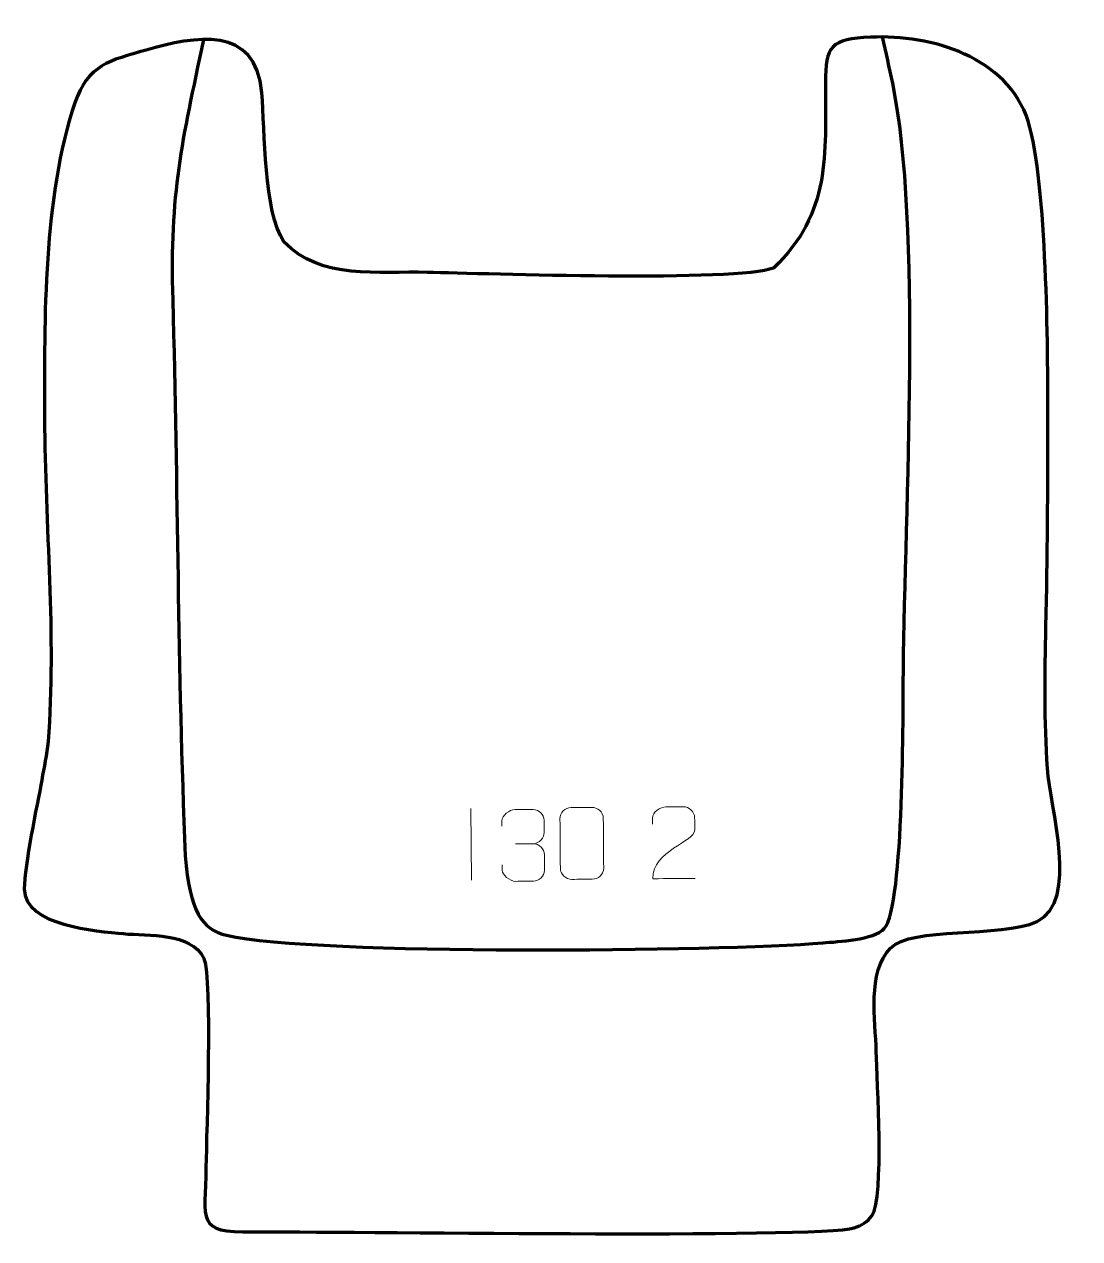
# Model space of a CAD drawing. Header units: millimetres. Extents: x -461 to -94, y 156 to 579.
import ezdxf

# ---------------------------------------------------------------- set-up
doc = ezdxf.new("R2010")
doc.units = ezdxf.units.MM
doc.header["$MEASUREMENT"] = 0
doc.layers.add('layer 2', color=7, linetype='Continuous')
doc.layers.add('layer 3', color=7, linetype='Continuous')

msp = doc.modelspace()

# ---------------------------------------------------------------- linework, layer by layer
at = {"layer": 'layer 2', "color": 142, "lineweight": 158}
msp.add_open_spline([(-398.8727, 573.8194), (-406.4859, 538.022), (-410.73, 520.4978), (-409.5956, 483.0682), (-409.5956, 483.0682), (-407.7513, 418.5873), (-407.9922, 354.0222), (-405.2097, 289.5769), (-405.2097, 289.5769), (-403.7289, 270.3467), (-399.4673, 263.9189), (-390.8119, 261.9396), (-390.8119, 261.9396), (-359.8547, 254.8615), (-218.9306, 256.3249), (-182.9959, 259.3121), (-182.9959, 259.3121), (-177.9344, 259.7327), (-165.2884, 260.3163), (-161.7433, 264.2739), (-161.7433, 264.2739), (-154.7404, 272.0921), (-155.2302, 341.2749), (-155.0844, 354.477), (-155.0844, 354.477), (-154.4647, 409.4955), (-148.5891, 509.7809), (-158.8212, 558.6555), (-158.8212, 558.6555), (-159.946, 564.0283), (-161.1707, 569.3805), (-162.3049, 574.7532)], degree=3, knots=[0, 0, 0, 0, 0.11111111, 0.11111111, 0.11111111, 0.11111111, 0.22222222, 0.22222222, 0.22222222, 0.22222222, 0.33333333, 0.33333333, 0.33333333, 0.33333333, 0.44444444, 0.44444444, 0.44444444, 0.44444444, 0.55555556, 0.55555556, 0.55555556, 0.55555556, 0.66666667, 0.66666667, 0.66666667, 0.66666667, 0.77777778, 0.77777778, 0.77777778, 0.77777778, 1, 1, 1, 1], dxfattribs=at)
at = {"layer": 'layer 3', "color": 242, "lineweight": 158}
msp.add_open_spline([(-370.8545, 503.4125), (-358.1604, 489.9996), (-337.8807, 493.2392), (-320.8138, 492.7548), (-320.8138, 492.7548), (-301.142, 492.2998), (-212.5682, 489.3266), (-200.3109, 494.2677), (-200.3109, 494.2677), (-180.2329, 513.4091), (-182.2753, 533.777), (-182.251, 558.7415), (-182.251, 558.7415), (-182.2386, 571.6055), (-180.4497, 573.9842), (-166.4362, 574.6457), (-166.4362, 574.6457), (-145.1807, 575.6491), (-118.9, 567.7455), (-111.6048, 545.4378), (-111.6048, 545.4378), (-105.0125, 523.2024), (-104.7424, 466.4877), (-104.7352, 441.4414), (-104.7352, 441.4414), (-104.7282, 417.2115), (-104.8619, 393.6406), (-105.4172, 369.4027), (-105.4172, 369.4027), (-105.7956, 352.8896), (-105.9935, 336.5314), (-104.9347, 320.0328), (-104.9347, 320.0328), (-104.035, 306.6246), (-93.6653, 273.7819), (-108.4875, 266.6876), (-108.4875, 266.6876), (-121.5235, 261.0071), (-152.2322, 265.0217), (-159.616, 257.4688), (-159.616, 257.4688), (-167.7535, 249.145), (-164.7618, 232.1981), (-164.5547, 221.4856), (-164.5547, 221.4856), (-164.3225, 211.3286), (-161.6368, 170.7375), (-166.0528, 164.2865), (-166.0528, 164.2865), (-167.5064, 162.1631), (-169.6675, 160.8298), (-172.2367, 160.0314), (-172.2367, 160.0314), (-184.3393, 156.2704), (-354.1375, 158.9766), (-381.7254, 158.6159), (-381.7254, 158.6159), (-401.8491, 158.3529), (-398.2618, 162.5064), (-398.0297, 181.228), (-398.0297, 181.228), (-397.8516, 193.2196), (-395.8104, 246.2199), (-398.7231, 253.8543), (-398.7231, 253.8543), (-403.2862, 263.061), (-418.1237, 261.6283), (-426.8337, 262.5113), (-426.8337, 262.5113), (-436.0691, 263.4475), (-461.3055, 265.15), (-461.2938, 278.0517), (-461.2938, 278.0517), (-461.2864, 286.2759), (-456.8535, 307.0141), (-455.2065, 315.9967), (-455.2065, 315.9967), (-454.3978, 320.4073), (-453.5503, 324.9004), (-453.0209, 329.3521), (-453.0209, 329.3521), (-450.1293, 366.0323), (-454.1392, 404.9293), (-454.2517, 442.0646), (-454.2517, 442.0646), (-454.3626, 476.2552), (-454.7041, 519.2691), (-443.6904, 551.743), (-443.6904, 551.743), (-439.2055, 564.9666), (-431.5922, 566.5475), (-418.8854, 570.1632), (-418.8854, 570.1632), (-401.8662, 575.006), (-380.5441, 579.1493), (-378.5555, 555.3196), (-378.5555, 555.3196), (-377.4439, 541.9991), (-378.0317, 514.0261), (-370.8545, 503.4125)], degree=3, knots=[0, 0, 0, 0, 0.03846154, 0.03846154, 0.03846154, 0.03846154, 0.07692308, 0.07692308, 0.07692308, 0.07692308, 0.11538462, 0.11538462, 0.11538462, 0.11538462, 0.15384615, 0.15384615, 0.15384615, 0.15384615, 0.19230769, 0.19230769, 0.19230769, 0.19230769, 0.23076923, 0.23076923, 0.23076923, 0.23076923, 0.26923077, 0.26923077, 0.26923077, 0.26923077, 0.30769231, 0.30769231, 0.30769231, 0.30769231, 0.34615385, 0.34615385, 0.34615385, 0.34615385, 0.38461538, 0.38461538, 0.38461538, 0.38461538, 0.42307692, 0.42307692, 0.42307692, 0.42307692, 0.46153846, 0.46153846, 0.46153846, 0.46153846, 0.5, 0.5, 0.5, 0.5, 0.53846154, 0.53846154, 0.53846154, 0.53846154, 0.57692308, 0.57692308, 0.57692308, 0.57692308, 0.61538462, 0.61538462, 0.61538462, 0.61538462, 0.65384615, 0.65384615, 0.65384615, 0.65384615, 0.69230769, 0.69230769, 0.69230769, 0.69230769, 0.73076923, 0.73076923, 0.73076923, 0.73076923, 0.76923077, 0.76923077, 0.76923077, 0.76923077, 0.80769231, 0.80769231, 0.80769231, 0.80769231, 0.84615385, 0.84615385, 0.84615385, 0.84615385, 0.88461538, 0.88461538, 0.88461538, 0.88461538, 0.92307692, 0.92307692, 0.92307692, 0.92307692, 1, 1, 1, 1], dxfattribs=at)
at = {"layer": 'layer 3', "color": 250, "lineweight": 9}
for points in [[(-305.743, 306.0902), (-305.743, 306.0902), (-305.5504, 281.1169), (-305.5504, 281.1169)], [(-290.194, 293.7446), (-290.194, 293.7446), (-283.9977, 293.7924), (-283.9977, 293.7924)]]:
    msp.add_open_spline(points, degree=3, dxfattribs=at)
for points, knots in [([(-294.9517, 299.9533), (-294.9517, 299.9533), (-294.966, 301.8105), (-294.966, 301.8105), (-294.966, 301.8105), (-294.9937, 303.5522), (-292.3456, 305.6908), (-290.2865, 305.6839), (-290.2865, 305.6839), (-288.2225, 305.6999), (-286.1584, 305.7158), (-284.0948, 305.7317), (-284.0948, 305.7317), (-281.9005, 305.7575), (-280.2879, 303.923), (-280.2288, 302.0114), (-280.2288, 302.0114), (-280.2181, 300.5763), (-280.2071, 299.1413), (-280.1956, 297.7058), (-280.1956, 297.7058), (-280.2315, 296.052), (-281.8168, 293.8096), (-284.0152, 293.8027), (-284.0152, 293.8027), (-281.8114, 293.8085), (-280.1896, 292.0177), (-280.1196, 289.9587), (-280.1196, 289.9587), (-280.1063, 288.1741), (-280.0925, 286.3894), (-280.0783, 284.6044), (-280.0783, 284.6044), (-280.0524, 282.5431), (-282.0936, 280.7642), (-283.9145, 280.7582), (-283.9145, 280.7582), (-285.9797, 280.7427), (-288.0449, 280.7268), (-290.1104, 280.7105), (-290.1104, 280.7105), (-292.2791, 280.7053), (-294.8285, 283.0859), (-294.8583, 284.5475), (-294.8583, 284.5475), (-294.8583, 284.5475), (-294.873, 286.456), (-294.873, 286.456)], [0, 0, 0, 0, 0.07692308, 0.07692308, 0.07692308, 0.07692308, 0.15384615, 0.15384615, 0.15384615, 0.15384615, 0.23076923, 0.23076923, 0.23076923, 0.23076923, 0.30769231, 0.30769231, 0.30769231, 0.30769231, 0.38461538, 0.38461538, 0.38461538, 0.38461538, 0.46153846, 0.46153846, 0.46153846, 0.46153846, 0.53846154, 0.53846154, 0.53846154, 0.53846154, 0.61538462, 0.61538462, 0.61538462, 0.61538462, 0.69230769, 0.69230769, 0.69230769, 0.69230769, 0.76923077, 0.76923077, 0.76923077, 0.76923077, 0.84615385, 0.84615385, 0.84615385, 0.84615385, 1, 1, 1, 1]), ([(-270.7735, 306.3941), (-268.4074, 306.4124), (-266.041, 306.4306), (-263.6746, 306.4489), (-263.6746, 306.4489), (-261.6944, 306.4998), (-259.6569, 305.0212), (-259.611, 302.5793), (-259.611, 302.5793), (-259.567, 296.8221), (-259.5226, 291.0644), (-259.4777, 285.3064), (-259.4777, 285.3064), (-259.6019, 282.9778), (-261.2968, 281.4824), (-263.4818, 281.4547), (-263.4818, 281.4547), (-265.8541, 281.4368), (-268.2264, 281.4185), (-270.5984, 281.3998), (-270.5984, 281.3998), (-272.556, 281.2791), (-274.5769, 283.1515), (-274.5811, 285.1725), (-274.5811, 285.1725), (-274.6253, 290.953), (-274.6699, 296.733), (-274.7148, 302.5127), (-274.7148, 302.5127), (-274.727, 304.6547), (-272.9633, 306.3908), (-270.7735, 306.3941)], [0, 0, 0, 0, 0.11111111, 0.11111111, 0.11111111, 0.11111111, 0.22222222, 0.22222222, 0.22222222, 0.22222222, 0.33333333, 0.33333333, 0.33333333, 0.33333333, 0.44444444, 0.44444444, 0.44444444, 0.44444444, 0.55555556, 0.55555556, 0.55555556, 0.55555556, 0.66666667, 0.66666667, 0.66666667, 0.66666667, 0.77777778, 0.77777778, 0.77777778, 0.77777778, 1, 1, 1, 1]), ([(-227.6299, 281.7397), (-232.5442, 281.7022), (-237.4585, 281.6643), (-242.3724, 281.626), (-242.3724, 281.626), (-242.449, 291.558), (-227.8188, 294.3122), (-227.7601, 298.6231), (-227.7601, 298.6231), (-227.7715, 300.0471), (-227.7824, 301.4707), (-227.793, 302.894), (-227.793, 302.894), (-227.826, 304.9709), (-229.9621, 306.6793), (-231.6331, 306.6837), (-231.6331, 306.6837), (-233.7063, 306.6673), (-235.7791, 306.6513), (-237.8515, 306.6357), (-237.8515, 306.6357), (-239.6736, 306.6382), (-242.4844, 304.8244), (-242.5352, 302.7303), (-242.5352, 302.7303), (-242.5352, 302.7303), (-242.5193, 300.6756), (-242.5193, 300.6756)], [0, 0, 0, 0, 0.125, 0.125, 0.125, 0.125, 0.25, 0.25, 0.25, 0.25, 0.375, 0.375, 0.375, 0.375, 0.5, 0.5, 0.5, 0.5, 0.625, 0.625, 0.625, 0.625, 0.75, 0.75, 0.75, 0.75, 1, 1, 1, 1])]:
    msp.add_open_spline(points, degree=3, knots=knots, dxfattribs=at)

doc.saveas('drawing.dxf')
